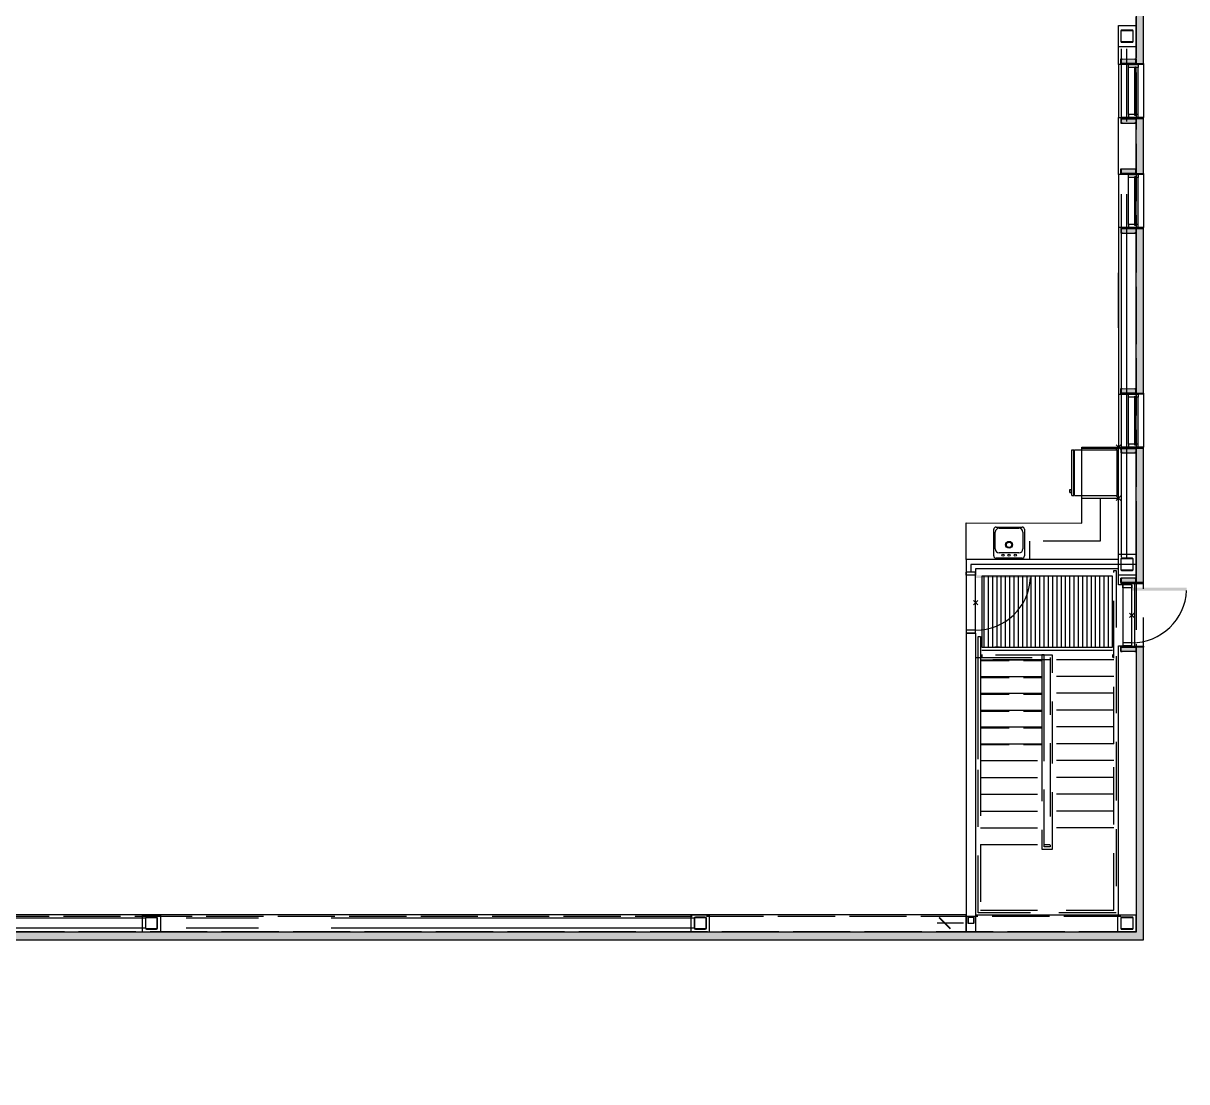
# Model space of a CAD drawing. Header units: inches. Extents: x 2743 to 10591, y -1604 to 5792.
# Drawn here: x 4782 to 5546, y -1357 to -663 of the extents above; entities that cross this region are included whole.
import ezdxf

# ---------------------------------------------------------------- set-up
doc = ezdxf.new("R2010")
doc.units = ezdxf.units.IN
doc.header["$LTSCALE"] = 0.1875
doc.header["$MEASUREMENT"] = 0
doc.header["$PDMODE"] = 3
doc.header["$PDSIZE"] = 1.5
for name, pattern in [('CENTERX2', [101.6, 63.5, -12.7, 12.7, -12.7]), ('dash1', [300, 200, -100]), ('dash2', [500, 400, -100]), ('dash3', [200, 100, -100])]:
    doc.linetypes.add(name, pattern=pattern)
for name, color, linetype in [('A-E-MUR-EXT', 3, 'Continuous'), ('A-N-COTES', 1, 'Continuous'), ('A-N-FEN-EXT', 2, 'Continuous'), ('A-N-MOB-FIXE', 2, 'Continuous'), ('A-N-MUR-COMP', 30, 'Continuous'), ('A-N-MUR-EXT', 5, 'Continuous'), ('A-N-MUR-INT', 3, 'Continuous'), ('A-N-PLANCHER', 30, 'Continuous'), ('A-N-POR-PLF', 30, 'Continuous'), ('A-N-POR-PLN', 7, 'Continuous'), ('A-N-PORTE-EXT', 2, 'Continuous'), ('A-N-STRUCTURE', 4, 'Continuous'), ('A-N-SYS-ESC', 2, 'Continuous'), ('fill253', 253, 'Continuous'), ('S-N-ACIER', 4, 'Continuous')]:
    doc.layers.add(name, color=color, linetype=linetype)
doc.linetypes.add('MUR07', pattern='A,0.001521,[13,JUB,S=1,R=0,X=0,Y=0],-152.075402', length=152.076923)

msp = doc.modelspace()

# ---------------------------------------------------------------- hatches: boundary and pattern name
at = {"layer": 'A-N-POR-PLN'}
for points in [[(5443.26749, -1024.87893), (5443.26749, -1026.65058), (5407.24394, -1026.65058), (5407.24394, -1024.87893)], [(5545.74085, -1033.14266), (5545.74085, -1034.91431), (5509.7173, -1034.91431), (5509.7173, -1033.14266)]]:
    msp.add_hatch(color=7, dxfattribs=at).paths.add_polyline_path(points)
at = {"layer": 'fill253'}
h = msp.add_hatch(color=7, dxfattribs=at)
h.dxf.hatch_style = 1
h.paths.add_polyline_path([(5517.44902, 431.979), (5512.52777, 431.979), (5512.54172, 94.34303), (5517.46297, 94.34303)])
h.paths.add_polyline_path([(5517.44903, 678.7916), (5512.52778, 678.7916), (5512.52778, 572.89173), (5517.44903, 572.89173)])
h.paths.add_polyline_path([(5517.44903, 925.604), (5512.52778, 925.604), (5512.52777, 819.70432), (5517.44902, 819.70432)])
h.paths.add_polyline_path([(4628.42938, -1259.02652), (4625.95018, -1263.9483), (5517.46297, -1263.94777), (5517.46297, -1071.958), (5512.54172, -1071.958), (5512.54172, -1259.02652)])
h.paths.add_polyline_path([(4200.50372, -1356.98336), (4208.49739, -1355.67867), (4193.49822, -1263.95647), (4192.72048, -1259.19385), (4184.51381, -1259.19385), (4185.25735, -1263.82639)])
h.paths.add_polyline_path([(4618.93272, -1264.1151), (4619.31197, -1266.30955), (4626.09389, -1265.20887), (4625.95018, -1263.9483), (4628.42938, -1259.02652), (4618.12265, -1259.02652)])
h.paths.add_polyline_path([(5517.46297, 1153.66309), (5512.54172, 1153.66309), (5512.52778, 1066.51673), (5517.44903, 1066.51673)])
h.paths.add_polyline_path([(2812.35741, -1079.29062), (2806.55239, -1077.23697), (2806.55239, -1078.48244), (2807.41263, -1078.81134), (2807.41906, -1264.1151), (3075.9398, -1263.94776), (3075.93335, -1259.02651), (2812.34031, -1259.19385)])
h.paths.add_polyline_path([(2807.41906, -374.65047), (2812.34031, -375.67519), (2812.34031, 118.15991), (2807.41906, 118.15991)])
h.paths.add_polyline_path([(5512.54172, -339.79281), (5517.46297, -339.79281), (5517.46297, 52.10637), (5512.54172, 52.10637)])
h.paths.add_polyline_path([(5512.5356, -401.23504), (5517.45685, -401.23504), (5517.46297, -339.79281), (5512.54172, -339.79281)])
h.paths.add_polyline_path([(5512.54172, -545.32679), (5517.46297, -545.32679), (5517.45685, -437.25741), (5512.5356, -437.25741)])
h.paths.add_polyline_path([(5512.53298, -617.37634), (5517.45423, -617.37634), (5517.46296, -581.35034), (5512.54171, -581.35034)])
h.paths.add_polyline_path([(5512.5391, -689.42343), (5517.46035, -689.42343), (5517.46066, -653.39744), (5512.53941, -653.39744)])
h.paths.add_polyline_path([(5512.5391, -761.46809), (5517.46035, -761.46809), (5517.46035, -725.44454), (5512.5391, -725.44454)])
h.paths.add_polyline_path([(4035.91549, 1440.59386), (4035.91549, 1445.51513), (2807.41263, 1445.51513), (2807.41906, 159.14408), (2812.34031, 159.14408), (2812.33388, 1440.59388)])
h.paths.add_polyline_path([(3118.18201, -1259.02652), (3118.18223, -1263.94777), (4185.31745, -1264.1151), (4184.51381, -1259.19385)])
h.paths.add_polyline_path([(4279.25656, 1440.56528), (4279.25657, 1445.48688), (4078.1514, 1445.5146), (4078.1514, 1440.59333)])
h.paths.add_polyline_path([(4872.5115, 1445.3478), (4872.5115, 1440.42655), (5512.54172, 1440.42655), (5512.54177, 1308.40012), (5517.46302, 1308.40012), (5517.46297, 1445.3478)])
h.paths.add_polyline_path([(5517.45593, -941.58583), (5512.53008, -941.58584), (5512.54172, -1029.88866), (5517.46297, -1029.88866)])
h.paths.add_polyline_path([(5512.53008, -905.56228), (5517.45593, -905.5623), (5517.45423, -797.49164), (5512.53298, -797.49164)])
h = msp.add_hatch(color=7, dxfattribs=at)
h.dxf.hatch_style = 1
h.paths.add_polyline_path([(5502.5353, -690.05242), (5513.80442, -690.05208), (5517.45653, -690.05277), (5517.45653, -689.42344), (5512.53068, -689.42342), (5512.53069, -686.42344), (5502.5353, -686.39413)])
h.paths.add_polyline_path([(5512.53069, -728.44453), (5512.53068, -725.44455), (5517.45653, -725.44453), (5517.45653, -724.81521), (5513.80442, -724.81521), (5513.80442, -724.81589), (5502.5353, -724.8302), (5502.5353, -728.45885)])
h = msp.add_hatch(color=7, dxfattribs=at)
h.dxf.hatch_style = 1
h.paths.add_polyline_path([(5502.5353, -762.09708), (5513.80442, -762.09673), (5517.45653, -762.09742), (5517.45653, -761.4681), (5512.53068, -761.46808), (5512.53069, -758.46809), (5502.5353, -758.43878)])
h.paths.add_polyline_path([(5512.53069, -800.48919), (5512.53068, -797.4892), (5517.45653, -797.48918), (5517.45653, -796.85986), (5513.80442, -796.85986), (5513.80442, -796.86055), (5502.5353, -796.87486), (5502.5353, -800.5035)])
h = msp.add_hatch(color=7, dxfattribs=at)
h.dxf.hatch_style = 1
h.paths.add_polyline_path([(5502.5347, -906.19128), (5513.80382, -906.19093), (5517.45593, -906.19162), (5517.45593, -905.5623), (5512.53008, -905.56228), (5512.53009, -902.56229), (5502.5347, -902.53298)])
h.paths.add_polyline_path([(5512.53009, -944.58339), (5512.53008, -941.5834), (5517.45593, -941.58338), (5517.45593, -940.95406), (5513.80382, -940.95406), (5513.80382, -940.95475), (5502.5347, -940.96906), (5502.5347, -944.5977)])
h = msp.add_hatch(color=7, dxfattribs=at)
h.dxf.hatch_style = 1
h.paths.add_polyline_path([(5512.53528, -1026.73708), (5502.5353, -1026.73708), (5502.53531, -1030.35125), (5517.4565, -1030.35125), (5517.45649, -1029.72133), (5512.53524, -1029.72133)])
h = msp.add_hatch(color=7, dxfattribs=at)
h.dxf.hatch_style = 1
h.paths.add_polyline_path([(5512.53508, -1074.94225), (5502.5351, -1074.94225), (5502.53511, -1071.32808), (5517.4563, -1071.32808), (5517.45629, -1071.958), (5512.53504, -1071.958)])

# ---------------------------------------------------------------- linework, layer by layer
at = {"color": 7}
for p, q in [((5502.53533, -689.39412), (5502.53533, -686.39413)), ((5502.53533, -686.39413), (5503.28532, -686.39633)), ((5503.28533, -686.51913), (5502.66033, -686.51913)), ((5502.66033, -686.51913), (5502.66033, -689.26912)), ((5503.28532, -686.39633), (5503.28533, -686.51913)), ((5511.78113, -686.54844), (5511.78113, -686.42344)), ((5511.78113, -686.42344), (5512.53113, -686.42344)), ((5512.40613, -686.54844), (5511.78113, -686.54844)), ((5512.40613, -689.29843), (5512.40613, -686.54844)), ((5512.53113, -686.42344), (5512.53113, -689.42343)), ((5512.53113, -689.42343), (5502.53533, -689.39412)), ((5502.66033, -689.26912), (5512.40613, -689.29843)), ((5507.53585, -692.02058), (5507.53585, -690.05208)), ((5507.53585, -690.05208), (5513.80442, -690.05208)), ((5511.59353, -692.02058), (5507.53585, -692.02058)), ((5507.53585, -722.8474), (5507.53585, -692.02058)), ((5511.59353, -723.43794), (5511.59353, -691.43003)), ((5511.59353, -691.43003), (5512.57778, -691.43003)), ((5512.57778, -723.43794), (5512.57778, -691.43003)), ((5513.80442, -692.02058), (5512.57778, -692.02058)), ((5513.80442, -690.05208), (5513.80442, -692.02058)), ((5513.80442, -722.8474), (5513.80442, -692.02058)), ((5501.02228, -761.13752), (5501.02228, -725.11397)), ((5511.59353, -722.84739), (5507.53585, -722.84739)), ((5507.53585, -722.84739), (5507.53585, -724.81589)), ((5507.53585, -724.81589), (5513.80442, -724.81589)), ((5512.57778, -723.43794), (5511.59353, -723.43794)), ((5513.80442, -722.8474), (5512.57778, -722.84739)), ((5513.80442, -724.81589), (5513.80442, -722.8474)), ((5512.53113, -725.44454), (5502.53533, -725.47385)), ((5502.53533, -725.47385), (5502.53533, -728.47384)), ((5502.53533, -728.47384), (5503.28532, -728.47164)), ((5502.66033, -725.59885), (5512.40613, -725.56954)), ((5502.66033, -728.34884), (5502.66033, -725.59885)), ((5503.28533, -728.34884), (5502.66033, -728.34884)), ((5503.28532, -728.47164), (5503.28533, -728.34884)), ((5512.40613, -728.31953), (5511.78113, -728.31953)), ((5511.78113, -728.31953), (5511.78113, -728.44453)), ((5511.78113, -728.44453), (5512.53113, -728.44453)), ((5512.40613, -725.56954), (5512.40613, -728.31953)), ((5512.53113, -728.44453), (5512.53113, -725.44454)), ((5502.53533, -761.43878), (5502.53533, -758.43878)), ((5502.53533, -758.43878), (5503.28532, -758.44098)), ((5512.53113, -761.46809), (5502.53533, -761.43878)), ((5503.28533, -758.56378), (5502.66033, -758.56378)), ((5502.66033, -758.56378), (5502.66033, -761.31378)), ((5502.66033, -761.31378), (5512.40613, -761.34309)), ((5503.28532, -758.44098), (5503.28533, -758.56378)), ((5507.53585, -762.09674), (5513.80442, -762.09673)), ((5507.53585, -764.06523), (5507.53585, -762.09674)), ((5511.78113, -758.59309), (5511.78113, -758.46809)), ((5511.78113, -758.46809), (5512.53113, -758.46809)), ((5512.40613, -758.59309), (5511.78113, -758.59309)), ((5512.40613, -761.34309), (5512.40613, -758.59309)), ((5512.53113, -758.46809), (5512.53113, -761.46809)), ((5513.80442, -762.09673), (5513.80442, -764.06523)), ((5511.59353, -764.06523), (5507.53585, -764.06523)), ((5507.53585, -794.89205), (5507.53585, -764.06523)), ((5511.59353, -795.4826), (5511.59353, -763.47468)), ((5511.59353, -763.47468), (5512.57778, -763.47468)), ((5512.57778, -795.4826), (5512.57778, -763.47468)), ((5513.80442, -764.06523), (5512.57778, -764.06523)), ((5513.80442, -794.89205), (5513.80442, -764.06523)), ((5512.53113, -797.48919), (5502.53533, -797.5185)), ((5502.53533, -797.5185), (5502.53533, -800.5185)), ((5502.53533, -800.5185), (5503.28532, -800.5163)), ((5502.66033, -797.6435), (5512.40613, -797.61419)), ((5502.66033, -800.3935), (5502.66033, -797.6435)), ((5503.28533, -800.3935), (5502.66033, -800.3935)), ((5503.28532, -800.5163), (5503.28533, -800.3935)), ((5511.59353, -794.89205), (5507.53585, -794.89205)), ((5507.53585, -794.89205), (5507.53585, -796.86055)), ((5507.53585, -796.86055), (5513.80442, -796.86055)), ((5512.57778, -795.4826), (5511.59353, -795.4826)), ((5512.40613, -800.36419), (5511.78113, -800.36419)), ((5511.78113, -800.36419), (5511.78113, -800.48919)), ((5511.78113, -800.48919), (5512.53113, -800.48919)), ((5512.40613, -797.61419), (5512.40613, -800.36419)), ((5512.53113, -800.48919), (5512.53113, -797.48919)), ((5513.80442, -794.89205), (5512.57778, -794.89205)), ((5513.80442, -796.86055), (5513.80442, -794.89205)), ((5501.02228, -862.58085), (5501.02228, -826.5573)), ((5502.53473, -905.53298), (5502.53473, -902.53298)), ((5502.53473, -902.53298), (5503.28472, -902.53518)), ((5512.53053, -905.56229), (5502.53473, -905.53298)), ((5503.28473, -902.65798), (5502.65973, -902.65798)), ((5502.65973, -902.65798), (5502.65973, -905.40798)), ((5502.65973, -905.40798), (5512.40553, -905.43729)), ((5503.28472, -902.53518), (5503.28473, -902.65798)), ((5507.53525, -906.19094), (5513.80382, -906.19093)), ((5507.53525, -908.15943), (5507.53525, -906.19094)), ((5511.59293, -908.15943), (5507.53525, -908.15943)), ((5507.53525, -938.98625), (5507.53525, -908.15943)), ((5511.59293, -939.5768), (5511.59293, -907.56888)), ((5511.59293, -907.56888), (5512.57718, -907.56888)), ((5511.78053, -902.68729), (5511.78053, -902.56229)), ((5511.78053, -902.56229), (5512.53053, -902.56229)), ((5512.40553, -902.68729), (5511.78053, -902.68729)), ((5512.40553, -905.43729), (5512.40553, -902.68729)), ((5512.53053, -902.56229), (5512.53053, -905.56229)), ((5512.57718, -939.5768), (5512.57718, -907.56888)), ((5513.80382, -908.15943), (5512.57718, -908.15943)), ((5513.80382, -906.19093), (5513.80382, -908.15943)), ((5513.80382, -938.98625), (5513.80382, -908.15943)), ((5470.44404, -972.64688), (5470.44404, -942.72568)), ((5470.44404, -942.72568), (5471.62514, -942.72568)), ((5471.62514, -972.64688), (5471.62514, -942.72568)), ((5472.13695, -972.64688), (5472.13695, -942.72568)), ((5472.13695, -942.72568), (5500.04595, -942.72568)), ((5472.13695, -972.13507), (5472.13695, -943.23749)), ((5500.04595, -972.64688), (5500.04595, -942.72568)), ((5512.53053, -941.58339), (5502.53473, -941.6127)), ((5502.53473, -941.6127), (5502.53473, -944.6127)), ((5502.53473, -944.6127), (5503.28472, -944.6105)), ((5502.65973, -941.7377), (5512.40553, -941.70839)), ((5502.65973, -944.4877), (5502.65973, -941.7377)), ((5503.28473, -944.4877), (5502.65973, -944.4877)), ((5503.28472, -944.6105), (5503.28473, -944.4877)), ((5511.59293, -938.98625), (5507.53525, -938.98625)), ((5507.53525, -938.98625), (5507.53525, -940.95475)), ((5507.53525, -940.95475), (5513.80382, -940.95475)), ((5512.57718, -939.5768), (5511.59293, -939.5768)), ((5512.40553, -944.45839), (5511.78053, -944.45839)), ((5511.78053, -944.45839), (5511.78053, -944.58339)), ((5511.78053, -944.58339), (5512.53053, -944.58339)), ((5512.40553, -941.70839), (5512.40553, -944.45839)), ((5512.53053, -944.58339), (5512.53053, -941.58339)), ((5513.80382, -938.98625), (5512.57718, -938.98625)), ((5513.80382, -940.95475), (5513.80382, -938.98625)), ((5468.94404, -970.67838), (5468.94404, -968.70988)), ((5468.94404, -968.70988), (5470.44404, -968.70988)), ((5469.31904, -970.67838), (5469.31904, -968.70988)), ((5468.94404, -970.67838), (5470.44404, -970.67838)), ((5470.44404, -972.64688), (5471.62514, -972.64688)), ((5472.13695, -972.64688), (5500.04595, -972.64688)), ((5419.13625, -1012.24425), (5419.13625, -994.76397)), ((5420.1205, -1007.6334), (5420.1205, -996.6098)), ((5420.63231, -993.26791), (5437.71889, -993.26791)), ((5422.67955, -994.05075), (5435.67165, -994.05075)), ((5438.2307, -996.6098), (5438.2307, -1007.6334)), ((5439.21495, -994.76397), (5439.21495, -1012.24425)), ((5437.71889, -1013.74031), (5420.63231, -1013.74031)), ((5435.67165, -1010.19245), (5422.67955, -1010.19245)), ((5502.5353, -1029.73708), (5502.5353, -1026.73708)), ((5502.5353, -1026.73708), (5503.2853, -1026.73708)), ((5512.52849, -1029.73708), (5502.5353, -1029.73708)), ((5503.2853, -1026.86208), (5502.6603, -1026.86208)), ((5502.6603, -1026.86208), (5502.6603, -1029.61208)), ((5502.6603, -1029.61208), (5512.40349, -1029.61208)), ((5503.2853, -1026.73708), (5503.2853, -1026.86208)), ((5511.77849, -1026.86208), (5511.77849, -1026.73708)), ((5511.77849, -1026.73708), (5512.52849, -1026.73708)), ((5512.40349, -1026.86208), (5511.77849, -1026.86208)), ((5512.40349, -1029.61208), (5512.40349, -1026.86208)), ((5512.52849, -1026.73708), (5512.52849, -1029.73708)), ((5512.52829, -1071.94225), (5502.5351, -1071.94225)), ((5502.5351, -1071.94225), (5502.5351, -1074.94225)), ((5502.5351, -1074.94225), (5503.2851, -1074.94225)), ((5502.6601, -1074.81725), (5502.6601, -1072.06725)), ((5502.6601, -1072.06725), (5512.40329, -1072.06725)), ((5503.2851, -1074.81725), (5502.6601, -1074.81725)), ((5503.2851, -1074.94225), (5503.2851, -1074.81725)), ((5512.40329, -1074.81725), (5511.77829, -1074.81725)), ((5511.77829, -1074.81725), (5511.77829, -1074.94225)), ((5511.77829, -1074.94225), (5512.52829, -1074.94225)), ((5512.40329, -1072.06725), (5512.40329, -1074.81725)), ((5512.52829, -1074.94225), (5512.52829, -1071.94225))]:
    msp.add_line(p, q, dxfattribs=at)
at = {"color": 0, "linetype": 'ByBlock', "const_width": 1.10728}
msp.add_lwpolyline([(5383.27417, -1249.33559), (5390.65604, -1256.71747)], dxfattribs=at)
for points in [[(5402.4174, -1253.11607), (5405.92919, -1253.11607, 0.414213562), (5406.18116, -1252.8641), (5406.18116, -1249.35231, 0.414213562), (5405.92919, -1249.10034), (5402.4174, -1249.10034, 0.414213562), (5402.16543, -1249.35231), (5402.16543, -1252.8641, 0.414213562)], [(5402.4174, -1252.99009), (5405.92919, -1252.99009, 0.414213562), (5406.05518, -1252.8641), (5406.05518, -1249.35231, 0.414213562), (5405.92919, -1249.22632), (5402.4174, -1249.22632, 0.414213562), (5402.29141, -1249.35231), (5402.29141, -1252.8641, 0.414213562)]]:
    msp.add_lwpolyline(points, format="xyb", close=True)
at = {"color": 7}
for centre, radius in [((5429.16902, -1004.94191), 2.2615), ((5429.16902, -1004.94191), 1.75), ((5425.16903, -1011.72987), 0.75), ((5429.16902, -1011.72987), 0.75), ((5433.23078, -1011.72987), 0.75)]:
    msp.add_circle(centre, radius, dxfattribs=at)
for centre, radius, start, end in [((5471.88104, -942.71255), 0.58399, 244.01076642, 295.98923358), ((5471.88104, -972.66), 0.58399, 64.01076642, 115.98923358), ((5420.63231, -994.76397), 1.49606, 90, 180), ((5422.67955, -996.6098), 2.55905, 90, 180), ((5435.67165, -996.6098), 2.55905, 360, 90), ((5437.71889, -994.76397), 1.49606, 0, 90), ((5420.63231, -1012.24425), 1.49606, 180, 270), ((5422.67955, -1007.6334), 2.55905, 180, 270), ((5435.67165, -1007.6334), 2.55905, 270, 0), ((5437.71889, -1012.24425), 1.49606, 270, 360)]:
    msp.add_arc(centre, radius, start, end, dxfattribs=at)
for p in [(5501.0302, -940.95403), (5501.0302, -974.41853)]:
    msp.add_point(p, dxfattribs=at)
at = {"layer": 'A-E-MUR-EXT', "color": 7}
for p, q in [((5501.02321, -1031.17416), (5501.02321, -1023.72922)), ((5503.73306, -1031.17416), (5501.02321, -1031.17416)), ((5501.03107, -1247.53442), (5501.01548, -1071.13458)), ((5501.01548, -1071.13458), (5503.73306, -1071.13484)), ((5512.52829, -1074.94225), (5512.53528, -1259.02652)), ((5401.10222, -1247.51896), (4488.04883, -1247.51923)), ((4860.63103, -1247.51473), (4872.44209, -1247.51473)), ((4860.63104, -1259.02652), (4860.63103, -1247.51473)), ((4872.44209, -1247.51473), (4872.44211, -1259.02652)), ((5220.71289, -1247.51473), (5232.52395, -1247.51473)), ((5220.7129, -1259.02652), (5220.71289, -1247.51473)), ((5232.52395, -1247.51473), (5232.52397, -1259.02652)), ((5401.10222, -1259.02652), (5401.10222, -1247.51896)), ((5407.24394, -1247.53442), (5501.03107, -1247.53442)), ((5500.62975, -1247.51473), (5512.44081, -1247.51473)), ((5500.62976, -1259.02652), (5500.62975, -1247.51473)), ((5512.44081, -1247.51473), (5512.44083, -1259.02652)), ((4872.44211, -1259.02652), (4860.63104, -1259.02652)), ((5232.52397, -1259.02652), (5220.7129, -1259.02652)), ((5512.53528, -1259.02652), (5401.10222, -1259.02652)), ((5512.44083, -1259.02652), (5500.62976, -1259.02652))]:
    msp.add_line(p, q, dxfattribs=at)
at = {"layer": 'A-N-COTES', "color": 7}
for p, q in [((5422.99774, -1025.42836), (5419.88124, -1025.42836)), ((5411.26741, -1074.00205), (5497.00747, -1074.00205)), ((5422.99774, -1071.99737), (5419.88124, -1071.99737)), ((5411.26741, -1076.91862), (5411.26741, -1078.9233)), ((5497.00747, -1076.91862), (5497.00747, -1078.9233)), ((5399.25205, -1253.02653), (5382.04386, -1253.02653))]:
    msp.add_line(p, q, dxfattribs=at)
at = {"layer": 'A-N-FEN-EXT', "color": 7}
for p, q in [((5517.45653, -690.05277), (5517.45653, -724.81521)), ((5517.45653, -762.09742), (5517.45653, -796.85986)), ((5517.45593, -906.19162), (5517.45593, -940.95406))]:
    msp.add_line(p, q, dxfattribs=at)
at = {"layer": 'A-N-MOB-FIXE', "color": 7}
for p, q in [((5477.00945, -940.95709), (5501.02515, -940.95709)), ((5477.00695, -990.63928), (5477.00945, -974.42824)), ((5477.00945, -974.42824), (5501.02515, -974.41495)), ((5401.10479, -1014.64273), (5401.10479, -990.62703)), ((5401.10479, -990.62703), (5477.00695, -990.63928))]:
    msp.add_line(p, q, dxfattribs=at)
at = {"layer": 'A-N-MOB-FIXE', "color": 7, "linetype": 'dash1'}
for p, q in [((5477.00945, -975.46483), (5477.00945, -940.95709)), ((5477.00945, -941.58701), (5501.02515, -941.58701)), ((5489.00169, -974.4216), (5489.0173, -1002.62402)), ((5489.0173, -1002.62402), (5442.64014, -1002.64574)), ((5442.64014, -1002.64574), (5442.64014, -1014.64273))]:
    msp.add_line(p, q, dxfattribs=at)
at = {"layer": 'A-N-MUR-COMP', "color": 7, "linetype": 'MUR07', "ltscale": 0.8}
for p, q in [((5512.53957, -1017.94981), (5404.1733, -1017.94981)), ((5404.1733, -1017.94981), (5404.1733, -1022.91043))]:
    msp.add_line(p, q, dxfattribs=at)
at = {"layer": 'A-N-MUR-EXT', "color": 7}
for p, q in [((5517.45653, -690.05085), (5517.45653, -653.28059)), ((5517.45653, -762.09742), (5517.45653, -724.81521)), ((5517.45593, -906.19162), (5517.45653, -796.85986)), ((5517.45653, -1029.72133), (5517.45653, -940.95406)), ((5512.53528, -1029.72133), (5517.45653, -1029.72133)), ((5517.45653, -1263.94777), (5517.45653, -1071.44619)), ((4625.9232, -1263.94777), (5517.45653, -1263.94777))]:
    msp.add_line(p, q, dxfattribs=at)
at = {"layer": 'A-N-MUR-INT', "color": 7}
for p, q in [((5512.53528, -689.38858), (5512.53126, -658.71039)), ((5501.02359, -690.05152), (5501.02359, -664.49588)), ((5501.02359, -664.49588), (5512.53529, -664.49588)), ((5512.53528, -664.51935), (5512.53528, -678.34611)), ((5512.53528, -678.34611), (5501.01964, -678.34611)), ((5502.5353, -686.39413), (5512.53113, -686.42344)), ((5502.5353, -690.05276), (5502.5353, -686.39413)), ((5512.53113, -686.42344), (5512.53068, -689.42342)), ((5507.53994, -690.05152), (5501.02359, -690.05152)), ((5517.45653, -690.05277), (5502.5353, -690.05276)), ((5512.53068, -689.42342), (5517.45653, -689.42344)), ((5517.45653, -689.42344), (5517.45653, -690.05277)), ((5501.02359, -761.43561), (5501.02097, -724.81589)), ((5501.02097, -724.81589), (5507.53995, -724.81589)), ((5517.45653, -724.81521), (5502.5353, -724.81521)), ((5502.5353, -724.81521), (5502.5353, -728.47384)), ((5517.45653, -725.44453), (5517.45653, -724.81521)), ((5502.5353, -728.47384), (5512.53113, -728.44453)), ((5512.53068, -725.44455), (5517.45653, -725.44453)), ((5512.53113, -728.44453), (5512.53068, -725.44455)), ((5512.53069, -758.46809), (5512.53069, -728.44453)), ((5501.02359, -762.09672), (5501.02359, -761.43561)), ((5507.53535, -762.09675), (5501.02359, -762.09672)), ((5502.5353, -758.43878), (5512.53113, -758.46809)), ((5502.5353, -762.09742), (5502.5353, -758.43878)), ((5517.45653, -762.09742), (5502.5353, -762.09742)), ((5512.53113, -758.46809), (5512.53068, -761.46808)), ((5512.53068, -761.46808), (5517.45653, -761.4681)), ((5517.45653, -761.4681), (5517.45653, -762.09742)), ((5507.53535, -796.86231), (5501.02359, -796.86231)), ((5501.02359, -796.86231), (5501.02359, -797.45918)), ((5501.02359, -797.45918), (5501.02359, -906.19407)), ((5517.45653, -796.85986), (5502.5353, -796.85986)), ((5502.5353, -796.85986), (5502.5353, -800.5185)), ((5502.5353, -800.5185), (5512.53113, -800.48919)), ((5512.53068, -797.4892), (5517.45653, -797.48918)), ((5512.53113, -800.48919), (5512.53068, -797.4892)), ((5512.53528, -902.56229), (5512.53069, -800.48919)), ((5517.45653, -797.48918), (5517.45653, -796.85986)), ((5501.02359, -906.19407), (5507.53474, -906.19407)), ((5502.5347, -902.53298), (5512.53053, -902.56229)), ((5502.5347, -906.19162), (5502.5347, -902.53298)), ((5517.45593, -906.19162), (5502.5347, -906.19162)), ((5512.53053, -902.56229), (5512.53008, -905.56228)), ((5512.53008, -905.56228), (5517.45593, -905.5623)), ((5517.45593, -905.5623), (5517.45593, -906.19162)), ((5501.01953, -1012.21743), (5501.02621, -940.95709)), ((5501.02621, -940.95709), (5507.53474, -940.95729)), ((5517.45593, -940.95406), (5502.5347, -940.95406)), ((5502.5347, -940.95406), (5502.5347, -944.6127)), ((5502.5347, -944.6127), (5512.53053, -944.58339)), ((5512.53008, -941.5834), (5517.45593, -941.58338)), ((5512.53053, -944.58339), (5512.53008, -941.5834)), ((5512.53528, -1029.72129), (5512.53528, -944.45839)), ((5517.45593, -941.58338), (5517.45593, -940.95406)), ((5401.10327, -1014.64273), (5401.10222, -1022.91043)), ((5501.01964, -1014.64273), (5401.10327, -1014.64273)), ((5501.01964, -1011.05995), (5512.53528, -1011.05995)), ((5501.01964, -1024.8867), (5501.01964, -1011.05995)), ((5512.54062, -1014.64273), (5512.44082, -1014.64273)), ((5512.53528, -1011.05995), (5512.53528, -1024.8867)), ((5501.01964, -1020.78445), (5407.24394, -1020.78445)), ((5407.24394, -1020.78445), (5407.24394, -1022.91043)), ((5512.53528, -1020.78445), (5512.44082, -1020.78445)), ((5512.53528, -1024.8867), (5501.01964, -1024.8867)), ((5512.53528, -1026.73708), (5502.5353, -1026.73708)), ((5502.5353, -1026.73708), (5502.53532, -1030.35125)), ((5502.53532, -1030.35125), (5517.45649, -1030.35125)), ((5512.53524, -1029.72133), (5512.53528, -1026.73708)), ((5517.45649, -1029.72133), (5512.53524, -1029.72133)), ((5517.45649, -1030.35125), (5517.45649, -1029.72133)), ((5401.10222, -1062.87098), (5401.10222, -1259.02652)), ((5407.24394, -1062.87098), (5407.24394, -1259.02652)), ((5502.5351, -1074.94225), (5502.53512, -1071.32808)), ((5512.53508, -1074.94225), (5502.5351, -1074.94225)), ((5502.53512, -1071.32808), (5517.45629, -1071.32808)), ((5517.45629, -1071.958), (5512.53504, -1071.958)), ((5512.53504, -1071.958), (5512.53508, -1074.94225)), ((5517.45629, -1071.32808), (5517.45629, -1071.958)), ((5401.18118, -1259.02652), (4628.42938, -1259.02652))]:
    msp.add_line(p, q, dxfattribs=at)
at = {"layer": 'A-N-MUR-INT', "color": 7, "linetype": 'dash1'}
for p, q in [((5501.02359, -690.05152), (5501.02359, -724.81589)), ((5501.02373, -762.09672), (5501.02359, -796.86231)), ((5501.02621, -906.19407), (5501.02515, -940.95709))]:
    msp.add_line(p, q, dxfattribs=at)
at = {"layer": 'A-N-PLANCHER', "color": 7}
for p, q in [((5497.00747, -1025.42836), (5411.26741, -1025.42836)), ((5411.26741, -1025.42836), (5411.26741, -1071.99737)), ((5497.00747, -1071.99737), (5497.00747, -1025.42836)), ((5411.26741, -1071.99737), (5497.00747, -1071.99737))]:
    msp.add_line(p, q, dxfattribs=at)
at = {"layer": 'A-N-PLANCHER', "color": 7, "linetype": 'Continuous'}
for p, q in [((5412.63264, -1025.42836, 0), (5412.63264, -1071.99737, 0)), ((5415.44514, -1025.42836, 0), (5415.44514, -1071.99737, 0)), ((5418.25763, -1025.42836, 0), (5418.25763, -1071.99737, 0)), ((5421.07013, -1025.42836, 0), (5421.07013, -1071.99737, 0)), ((5423.88262, -1025.42836, 0), (5423.88262, -1071.99737, 0)), ((5426.69511, -1025.42836, 0), (5426.69511, -1071.99737, 0)), ((5429.50761, -1025.42836, 0), (5429.50761, -1071.99737, 0)), ((5432.3201, -1025.42836, 0), (5432.3201, -1071.99737, 0)), ((5435.1326, -1025.42836, 0), (5435.1326, -1071.99737, 0)), ((5437.94509, -1025.42836, 0), (5437.94509, -1071.99737, 0)), ((5440.75759, -1025.42836, 0), (5440.75759, -1071.99737, 0)), ((5443.57008, -1025.42836, 0), (5443.57008, -1071.99737, 0)), ((5446.38258, -1025.42836, 0), (5446.38258, -1071.99737, 0)), ((5449.19507, -1025.42836, 0), (5449.19507, -1071.99737, 0)), ((5452.00756, -1025.42836, 0), (5452.00756, -1071.99737, 0)), ((5454.82006, -1025.42836, 0), (5454.82006, -1071.99737, 0)), ((5457.63255, -1025.42836, 0), (5457.63255, -1071.99737, 0)), ((5460.44505, -1025.42836, 0), (5460.44505, -1071.99737, 0)), ((5463.25754, -1025.42836, 0), (5463.25754, -1071.99737, 0)), ((5466.07004, -1025.42836, 0), (5466.07004, -1071.99737, 0)), ((5468.88253, -1025.42836, 0), (5468.88253, -1071.99737, 0)), ((5471.69502, -1025.42836, 0), (5471.69502, -1071.99737, 0)), ((5474.50752, -1025.42836, 0), (5474.50752, -1071.99737, 0)), ((5477.32001, -1025.42836, 0), (5477.32001, -1071.99737, 0)), ((5480.13251, -1025.42836, 0), (5480.13251, -1071.99737, 0)), ((5482.945, -1025.42836, 0), (5482.945, -1071.99737, 0)), ((5485.7575, -1025.42836, 0), (5485.7575, -1071.99737, 0)), ((5488.56999, -1025.42836, 0), (5488.56999, -1071.99737, 0)), ((5491.38249, -1025.42836, 0), (5491.38249, -1071.99737, 0)), ((5494.19498, -1025.42836, 0), (5494.19498, -1071.99737, 0))]:
    msp.add_line(p, q, dxfattribs=at)
at = {"layer": 'A-N-POR-PLF', "color": 7}
for p, q in [((5401.10222, -1022.91043), (5401.10222, -1062.87098)), ((5407.24394, -1022.91043), (5401.10222, -1022.91043)), ((5407.24394, -1062.87098), (5407.24394, -1022.91043)), ((5503.73306, -1031.17416), (5503.73306, -1071.13471)), ((5509.7173, -1031.17416), (5503.73306, -1031.17416)), ((5509.7173, -1071.13471), (5509.7173, -1031.17416)), ((5401.10222, -1062.87098), (5407.24394, -1062.87098)), ((5503.73306, -1071.13471), (5509.7173, -1071.13471))]:
    msp.add_line(p, q, dxfattribs=at)
at = {"layer": 'A-N-POR-PLN', "color": 7}
for p, q in [((5401.10222, -1024.87893), (5401.10222, -1022.91043)), ((5407.24394, -1022.91043), (5401.10222, -1022.91043)), ((5407.24394, -1024.87893), (5401.10222, -1024.87893)), ((5407.24394, -1022.91043), (5407.24394, -1024.87893)), ((5503.73306, -1033.14266), (5503.73306, -1031.17416)), ((5509.7173, -1031.17416), (5503.73306, -1031.17416)), ((5509.7173, -1033.14266), (5503.73306, -1033.14266)), ((5509.7173, -1031.17416), (5509.7173, -1033.14266)), ((5401.10222, -1060.90248), (5401.10222, -1062.87098)), ((5407.24394, -1060.90248), (5401.10222, -1060.90248)), ((5407.24394, -1062.87098), (5407.24394, -1060.90248)), ((5407.24394, -1062.87098), (5401.10222, -1062.87098)), ((5503.73306, -1069.16621), (5503.73306, -1071.13471)), ((5509.7173, -1069.16621), (5503.73306, -1069.16621)), ((5509.7173, -1071.13471), (5503.73306, -1071.13471)), ((5509.7173, -1071.13471), (5509.7173, -1069.16621))]:
    msp.add_line(p, q, dxfattribs=at)
for centre in [(5407.24394, -1024.87893), (5509.7173, -1033.14266)]:
    msp.add_arc(centre, 36.02355, 270, 357.18103762, dxfattribs=at)
for p in [(5407.24394, -1042.8907), (5509.7173, -1051.15444)]:
    msp.add_point(p, dxfattribs=at)
at = {"layer": 'A-N-PORTE-EXT', "color": 7}
msp.add_line((5511.44048, -1030.36788), (5511.53527, -1071.32808), dxfattribs=at)
at = {"layer": 'A-N-PORTE-EXT', "color": 7, "linetype": 'dash3'}
msp.add_line((5517.45629, -1071.32808), (5517.45629, -1030.35125), dxfattribs=at)
at = {"layer": 'A-N-STRUCTURE', "color": 7, "linetype": 'dash2', "ltscale": 0.5}
for p, q in [((5512.52262, 429.85665), (5512.53528, -1258.71863)), ((5502.5353, -1248.71865), (4550.53721, -1248.71865)), ((5512.53528, -1258.71863), (4606.29875, -1258.71863))]:
    msp.add_line(p, q, dxfattribs=at)
at = {"layer": 'A-N-SYS-ESC', "color": 7, "linetype": 'dash1'}
for p, q in [((5497.83811, -1135.49016), (5497.83809, -1021.68586)), ((5497.83809, -1021.68586), (5499.41289, -1021.68586)), ((5499.41289, -1021.68586), (5499.41291, -1135.11017)), ((5457.68069, -1077.2763), (5406.89343, -1077.27981)), ((5406.89343, -1078.85111), (5456.10589, -1078.8511)), ((5456.10589, -1080.26842), (5406.89343, -1080.26843)), ((5456.10589, -1078.8511), (5456.10591, -1145.56095)), ((5457.68071, -1145.1811), (5457.68069, -1077.2763)), ((5497.83809, -1080.26841), (5457.68069, -1080.26842)), ((5497.8381, -1091.29201), (5457.6807, -1091.29202)), ((5497.8381, -1102.31561), (5457.6807, -1102.31562)), ((5497.8381, -1113.33921), (5457.6807, -1113.33922)), ((5497.83811, -1124.36281), (5457.68071, -1124.36282)), ((5450.59411, -1135.49017), (5450.59413, -1204.52413)), ((5452.16893, -1202.94932), (5452.16891, -1135.11018)), ((5497.83811, -1135.38641), (5457.68071, -1135.38642)), ((5497.83814, -1244.57765), (5497.83811, -1135.49016)), ((5499.41291, -1135.11017), (5499.41294, -1246.15245)), ((5408.86194, -1246.15247), (5408.86191, -1145.56097)), ((5410.43671, -1145.18112), (5410.43674, -1244.57767)), ((5410.43671, -1146.41003), (5450.59411, -1146.41002)), ((5456.10591, -1145.56095), (5456.10593, -1202.94932)), ((5457.68073, -1204.52412), (5457.68071, -1145.1811)), ((5497.83811, -1146.41001), (5457.68071, -1146.41002)), ((5410.43672, -1157.43363), (5450.59412, -1157.43362)), ((5497.83812, -1157.43361), (5457.68072, -1157.43362)), ((5410.43672, -1168.45723), (5450.59412, -1168.45722)), ((5497.83812, -1168.45721), (5457.68072, -1168.45722)), ((5410.43672, -1179.48083), (5450.59412, -1179.48082)), ((5497.83812, -1179.48081), (5457.68072, -1179.48082)), ((5410.43673, -1190.50443), (5450.59413, -1190.50442)), ((5497.83813, -1190.50441), (5457.68073, -1190.50442)), ((5410.43673, -1201.52803), (5450.59413, -1201.52802)), ((5450.59413, -1204.52413), (5457.68073, -1204.52412)), ((5452.16893, -1201.54226), (5456.10593, -1201.54226)), ((5456.10593, -1202.94932), (5452.16893, -1202.94932)), ((5499.41294, -1246.15245), (5408.86194, -1246.15247)), ((5410.43674, -1244.57767), (5497.83814, -1244.57765))]:
    msp.add_line(p, q, dxfattribs=at)
at = {"layer": 'A-N-SYS-ESC', "color": 7}
for p, q in [((5408.86189, -1080.26843), (5408.86189, -1065.11098)), ((5408.86189, -1065.11098), (5410.43669, -1065.11098)), ((5410.43669, -1065.11098), (5410.43669, -1080.26843)), ((5408.86191, -1145.56097), (5408.86189, -1080.26843)), ((5410.43669, -1080.26843), (5450.59409, -1080.26842)), ((5410.43669, -1080.26843), (5410.43671, -1145.18112)), ((5452.16889, -1077.11882), (5450.59409, -1077.11882)), ((5450.59409, -1077.11882), (5450.59409, -1080.26842)), ((5450.59409, -1080.26842), (5450.59411, -1135.49017)), ((5452.16889, -1080.26842), (5452.16889, -1077.11882)), ((5452.16891, -1135.11018), (5452.16889, -1080.26842)), ((5410.4367, -1091.29203), (5450.5941, -1091.29202)), ((5410.4367, -1102.31563), (5450.5941, -1102.31562)), ((5410.4367, -1113.33923), (5450.5941, -1113.33922)), ((5410.43671, -1124.36283), (5450.59411, -1124.36282)), ((5410.43671, -1135.38643), (5450.59411, -1135.38642))]:
    msp.add_line(p, q, dxfattribs=at)
at = {"layer": 'A-N-SYS-ESC', "color": 7, "linetype": 'dash1', "ltscale": 0.5}
for p, q in [((5410.43669, -1080.85898), (5450.59409, -1080.85897)), ((5410.4367, -1091.88258), (5450.5941, -1091.88257)), ((5410.4367, -1102.90618), (5450.5941, -1102.90617)), ((5410.4367, -1113.92978), (5450.5941, -1113.92977)), ((5410.43671, -1124.95338), (5450.59411, -1124.95337)), ((5410.43671, -1135.97698), (5450.59411, -1135.97697))]:
    msp.add_line(p, q, dxfattribs=at)
at = {"layer": 'S-N-ACIER', "color": 7}
for p, q in [((5502.5353, -667.85922), (5502.5353, -674.95921)), ((5502.7853, -674.95921), (5502.7853, -667.85922)), ((5510.08529, -667.40922), (5502.9853, -667.40922)), ((5502.9853, -667.65922), (5510.08529, -667.65922)), ((5510.28529, -667.85922), (5510.28529, -674.95921)), ((5510.53529, -674.95921), (5510.53529, -667.85922)), ((5510.08529, -675.15921), (5502.9853, -675.15921)), ((5502.9853, -675.40921), (5510.08529, -675.40921)), ((5502.5353, -1014.17924), (5502.5353, -1021.27922)), ((5502.7853, -1021.27922), (5502.7853, -1014.17924)), ((5510.08529, -1013.72924), (5502.9853, -1013.72924)), ((5502.9853, -1013.97924), (5510.08529, -1013.97924)), ((5510.28529, -1014.17924), (5510.28529, -1021.27922)), ((5510.53529, -1021.27922), (5510.53529, -1014.17924)), ((5510.08529, -1021.47922), (5502.9853, -1021.47922)), ((5502.9853, -1021.72922), (5510.08529, -1021.72922)), ((4862.53658, -1249.77693), (4862.53658, -1256.27613)), ((4862.91178, -1256.27613), (4862.91178, -1249.77693)), ((4869.78617, -1249.02654), (4863.28698, -1249.02654)), ((4863.28698, -1249.40173), (4869.78617, -1249.40173)), ((4870.16137, -1249.77693), (4870.16137, -1256.27613)), ((4870.53657, -1256.27613), (4870.53657, -1249.77693)), ((5222.6183, -1249.77693), (5222.6183, -1256.27613)), ((5222.99349, -1256.27613), (5222.99349, -1249.77693)), ((5229.86789, -1249.02654), (5223.36869, -1249.02654)), ((5223.36869, -1249.40173), (5229.86789, -1249.40173)), ((5230.24308, -1249.77693), (5230.24308, -1256.27613)), ((5230.61828, -1256.27613), (5230.61828, -1249.77693)), ((5502.5353, -1249.47654), (5502.5353, -1256.57652)), ((5502.7853, -1256.57652), (5502.7853, -1249.47654)), ((5510.08529, -1249.02654), (5502.9853, -1249.02654)), ((5502.9853, -1249.27654), (5510.08529, -1249.27654)), ((5510.28529, -1249.47654), (5510.28529, -1256.57652)), ((5510.53529, -1256.57652), (5510.53529, -1249.47654)), ((4869.78617, -1256.65133), (4863.28698, -1256.65133)), ((4863.28698, -1257.02652), (4869.78617, -1257.02652)), ((5229.86789, -1256.65133), (5223.36869, -1256.65133)), ((5223.36869, -1257.02652), (5229.86789, -1257.02652)), ((5510.08529, -1256.77652), (5502.9853, -1256.77652)), ((5502.9853, -1257.02652), (5510.08529, -1257.02652))]:
    msp.add_line(p, q, dxfattribs=at)
at = {"layer": 'S-N-ACIER', "color": 7, "linetype": 'CENTERX2', "ltscale": 20}
for p, q in [((5503.02246, -1013.13615), (5503.03133, -675.40921)), ((5506.52639, -1013.13615), (5506.52639, -675.40921)), ((4862.53658, -1249.77693), (4550.50555, -1249.77693)), ((5222.6183, -1249.77693), (4870.53657, -1249.77693)), ((4862.53658, -1256.27613), (4549.97045, -1256.27613)), ((5222.6183, -1256.27613), (4870.53657, -1256.27613))]:
    msp.add_line(p, q, dxfattribs=at)
at = {"layer": 'S-N-ACIER', "color": 7}
for centre, radius, start, end in [((5502.9853, -667.85922), 0.45, 90, 180), ((5502.9853, -667.85922), 0.2, 90, 180), ((5510.08529, -667.85922), 0.45, 0, 90), ((5510.08529, -667.85922), 0.2, 0, 90), ((5502.9853, -674.95921), 0.45, 180, 270), ((5502.9853, -674.95921), 0.2, 180, 270), ((5510.08529, -674.95921), 0.45, 270, 0), ((5510.08529, -674.95921), 0.2, 270, 0), ((5502.9853, -1014.17924), 0.45, 90, 180), ((5502.9853, -1014.17924), 0.2, 90, 180), ((5510.08529, -1014.17924), 0.45, 0, 90), ((5510.08529, -1014.17924), 0.2, 0, 90), ((5502.9853, -1021.27922), 0.45, 180, 270), ((5502.9853, -1021.27922), 0.2, 180, 270), ((5510.08529, -1021.27922), 0.45, 270, 0), ((5510.08529, -1021.27922), 0.2, 270, 0), ((4863.28698, -1249.77693), 0.75039, 90, 180), ((4863.28698, -1249.77693), 0.3752, 90, 180), ((4869.78617, -1249.77693), 0.75039, 0, 90), ((4869.78617, -1249.77693), 0.3752, 0, 90), ((5223.36869, -1249.77693), 0.75039, 90, 180), ((5223.36869, -1249.77693), 0.3752, 90, 180), ((5229.86789, -1249.77693), 0.75039, 0, 90), ((5229.86789, -1249.77693), 0.3752, 0, 90), ((5502.9853, -1249.47654), 0.45, 90, 180), ((5502.9853, -1249.47654), 0.2, 90, 180), ((5510.08529, -1249.47654), 0.45, 0, 90), ((5510.08529, -1249.47654), 0.2, 0, 90), ((4863.28698, -1256.27613), 0.75039, 180, 270), ((4863.28698, -1256.27613), 0.3752, 180, 270), ((4869.78617, -1256.27613), 0.75039, 270, 0), ((4869.78617, -1256.27613), 0.3752, 270, 0), ((5223.36869, -1256.27613), 0.75039, 180, 270), ((5223.36869, -1256.27613), 0.3752, 180, 270), ((5229.86789, -1256.27613), 0.3752, 270, 0), ((5229.86789, -1256.27613), 0.75039, 270, 0), ((5502.9853, -1256.57652), 0.45, 180, 270), ((5502.9853, -1256.57652), 0.2, 180, 270), ((5510.08529, -1256.57652), 0.45, 270, 0), ((5510.08529, -1256.57652), 0.2, 270, 0)]:
    msp.add_arc(centre, radius, start, end, dxfattribs=at)

doc.saveas('drawing.dxf')
